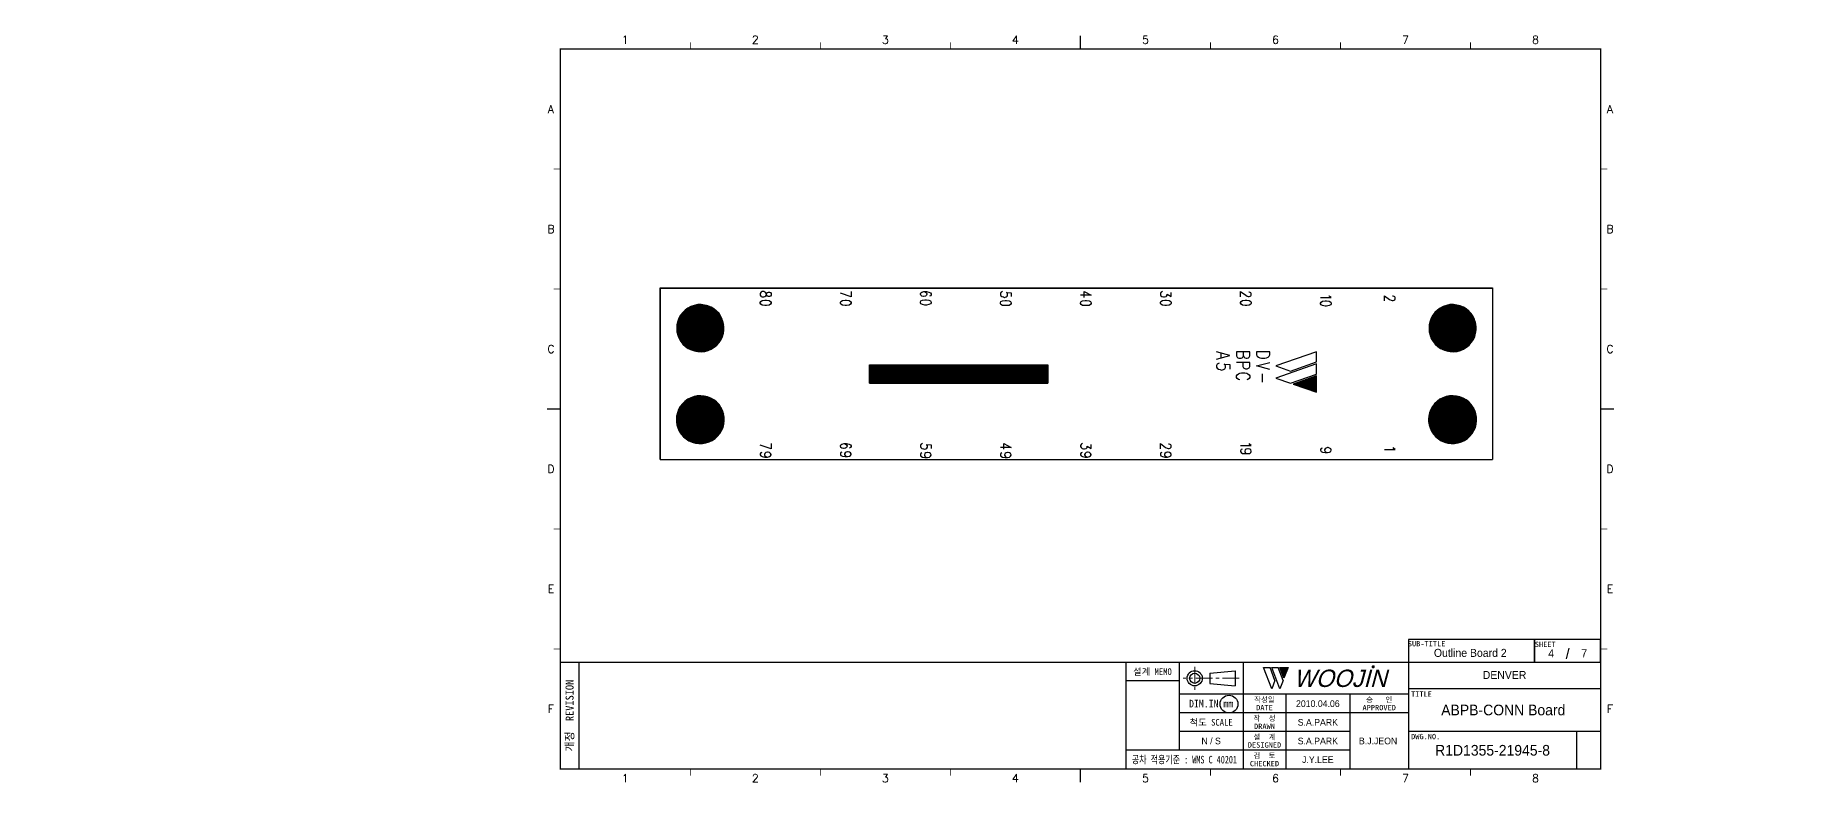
# Model space of a CAD drawing. Extents: x 295 to 953, y 10 to 290.
import ezdxf
from ezdxf.enums import TextEntityAlignment as Align

# ---------------------------------------------------------------- set-up
doc = ezdxf.new("R2010")
doc.units = 0
doc.header["$LTSCALE"] = 5
doc.header["$MEASUREMENT"] = 0
doc.linetypes.add('CENTER', pattern=[2, 1.25, -0.25, 0.25, -0.25])
doc.layers.get('0').update_dxf_attribs({"linetype": 'CONTINUOUS', "lineweight": 25})
for name, color, linetype, lineweight in [('2', 2, 'CENTER', 13), ('4', 4, 'CONTINUOUS', 18), ('6', 6, 'CONTINUOUS', 13)]:
    doc.layers.add(name, color=color, linetype=linetype, lineweight=lineweight)
for name, color, linetype in [('D2', 1, 'CONTINUOUS'), ('SHEET', 3, 'CONTINUOUS'), ('SK', 3, 'CONTINUOUS'), ('문자', 4, 'CONTINUOUS'), ('테두리', 3, 'CONTINUOUS')]:
    doc.layers.add(name, color=color, linetype=linetype)
doc.styles.add('MARK', font='ARLRDBD.TTF')
doc.styles.get("Standard").update_dxf_attribs({"font": 'simplex.shx'})
doc.styles.add('굴림', font='')
doc.styles.add('굴림체', font='')
doc.styles.get('굴림').set_extended_font_data('Gulim')
doc.styles.get('굴림체').set_extended_font_data('GulimChe')

# ---------------------------------------------------------------- blocks, each defined once
blk = doc.blocks.new('B')
at = {"layer": '문자'}
blk.add_hatch(color=256, dxfattribs=at).paths.add_polyline_path([(13.79, 10), (15.31, 6), (16.84, 10)])
at = {"color": 4, "const_width": 0.6}
blk.add_lwpolyline([(48.46, 10.32, 1), (49.06, 10.32, 1)], format="xyb", close=True, dxfattribs=at)
at = {"layer": '문자'}
for p, q in [((10.73, 2), (7.68, 10)), ((7.68, 10), (10.09, 10)), ((11.94, 5.16), (10.09, 10)), ((10.73, 10), (13.15, 10)), ((13.79, 2), (10.73, 10)), ((14.99, 5.16), (13.15, 10)), ((13.79, 10), (16.84, 10)), ((15.31, 6), (13.79, 10)), ((16.84, 10), (15.31, 6)), ((11.94, 5.16), (10.73, 2)), ((14.99, 5.16), (13.79, 2))]:
    blk.add_line(p, q, dxfattribs=at)
at = {"layer": '문자', "style": 'MARK', "oblique": 15}
blk.add_text('WOOJIN', height=6.5, dxfattribs=at).set_placement((36.4, 6), align=Align.MIDDLE_CENTER)
blk = doc.blocks.new('C')
blk.add_line((15, 285), (15, 285))
at = {"layer": '2'}
for p, q in [((252.83, 53.35), (252.83, 44.65)), ((269.53, 49), (248.48, 49))]:
    blk.add_line(p, q, dxfattribs=at)
at = {"layer": 'SHEET'}
for p, q in [((393.14, 60.3), (392.07, 56.28)), ((22, 55), (22, 15)), ((227, 55), (227, 15)), ((247, 55), (247, 22)), ((271, 55), (271, 15)), ((271, 55), (271, 15)), ((333, 55), (333, 15)), ((247, 48), (227, 48)), ((333, 43), (247, 43)), ((287, 43), (287, 15)), ((311, 43), (311, 15)), ((405, 45), (333, 45)), ((333, 36), (247, 36)), ((311, 29), (247, 29)), ((405, 29), (333, 29)), ((396, 29), (396, 15)), ((311, 22), (227, 22))]:
    blk.add_line(p, q, dxfattribs=at)
at = {"layer": 'SHEET', "color": 4}
for p, q in [((258.53, 50.9), (268.03, 51.85)), ((258.53, 50.9), (258.53, 47.1)), ((258.53, 47.1), (268.03, 46.15)), ((268.03, 51.85), (268.03, 46.15))]:
    blk.add_line(p, q, dxfattribs=at)
at = {"layer": 'SHEET'}
for points in [[(333, 55), (380.19, 55), (380.19, 63.49), (333, 63.49)], [(380.19, 55), (405, 55), (405, 63.49), (380.19, 63.49)]]:
    blk.add_lwpolyline(points, close=True, dxfattribs=at)
at = {"layer": 'SHEET', "color": 4}
for radius in [2.85, 1.9]:
    blk.add_circle((252.83, 49), radius, dxfattribs=at)
at = {"layer": 'SHEET'}
blk.add_circle((265.7, 39.32), 3.32, dxfattribs=at)
at = {"layer": '테두리'}
blk.add_line((405, 285), (405, 15), dxfattribs=at)
for points, const_width in [([(210, 290), (210, 285)], 0.5), ([(15, 285), (15, 15), (405, 15), (405, 285), (15, 285)], 0.5), ([(63.75, 287.5), (63.75, 285)], 0.3), ([(112.5, 287.5), (112.5, 285)], 0.3), ([(161.25, 287.5), (161.25, 285)], 0.3), ([(258.75, 287.5), (258.75, 285)], 0.3), ([(307.5, 287.5), (307.5, 285)], 0.3), ([(356.25, 287.5), (356.25, 285)], 0.3), ([(12.5, 240), (15, 240)], 0.3), ([(407.5, 240), (405, 240)], 0.3), ([(12.5, 195), (15, 195)], 0.3), ([(407.5, 195), (405, 195)], 0.3), ([(10, 150), (15, 150)], 0.5), ([(410, 150), (405, 150)], 0.5), ([(12.5, 105), (15, 105)], 0.3), ([(407.5, 105), (405, 105)], 0.3), ([(12.5, 60), (15, 60)], 0.3), ([(407.5, 60), (405, 60)], 0.3), ([(15, 55), (405, 55)], 0.5), ([(63.75, 12.5), (63.75, 15)], 0.3), ([(112.5, 12.5), (112.5, 15)], 0.3), ([(161.25, 12.5), (161.25, 15)], 0.3), ([(210, 10), (210, 15)], 0.5), ([(258.75, 12.5), (258.75, 15)], 0.3), ([(307.5, 12.5), (307.5, 15)], 0.3), ([(356.25, 12.5), (356.25, 15)], 0.3)]:
    blk.add_lwpolyline(points, dxfattribs=dict(at, const_width=const_width))
blk.add_blockref('B', (271, 43))
at = {"layer": '문자'}
for s, p in [('1', (39.38, 288.5)), ('2', (88.12, 288.5)), ('3', (136.88, 288.5)), ('4', (185.62, 288.5)), ('5', (234.38, 288.5)), ('6', (283.12, 288.5)), ('7', (331.88, 288.5)), ('8', (380.62, 288.5)), ('A', (11.5, 262.5)), ('A', (408.5, 262.5)), ('B', (11.5, 217.5)), ('B', (408.5, 217.5)), ('C', (11.5, 172.5)), ('C', (408.5, 172.5)), ('D', (11.5, 127.5)), ('D', (408.5, 127.5)), ('E', (11.5, 82.5)), ('E', (408.5, 82.5)), ('F', (11.5, 37.5)), ('F', (408.5, 37.5)), ('1', (39.38, 11.5)), ('2', (88.12, 11.5)), ('3', (136.88, 11.5)), ('4', (185.62, 11.5)), ('5', (234.38, 11.5)), ('6', (283.12, 11.5)), ('7', (331.88, 11.5)), ('8', (380.62, 11.5))]:
    blk.add_text(s, height=3, dxfattribs=at).set_placement(p, align=Align.MIDDLE)
at = {"layer": '문자', "style": '굴림체'}
for s, height, p in [('SUB-TITLE', 2, (339.77, 61.98)), ('SHEET', 2, (384.24, 61.74)), ('설계 MEMO', 2.5, (237, 51.5)), ('DIM.IN mm', 2.85, (259, 39.5)), ('작성일', 2, (279, 41)), ('승   인', 2, (322, 41)), ('척도 SCALE', 2.5, (259, 32.5)), ('작  성', 2, (279, 34)), ('DATE', 2, (279, 38)), ('APPROVED', 2, (322, 38)), ('설  계', 2, (279, 27)), ('DRAWN', 2, (279, 31)), ('DESIGNED', 2, (279, 24)), ('검  토', 2, (279, 20)), ('CHECKED', 2, (279, 17))]:
    blk.add_text(s, height=height, dxfattribs=at).set_placement(p, align=Align.MIDDLE_CENTER)
blk.add_text('개정  REVISION', height=3, rotation=90, dxfattribs=at).set_placement((18.5, 35), align=Align.MIDDLE_CENTER)
for s, p in [('TITLE', (333.95, 42.05)), ('DWG.NO.', (333.95, 26.15))]:
    blk.add_text(s, height=2, dxfattribs=at).set_placement(p)
at = {"layer": '문자', "style": '굴림체', "width": 0.75}
blk.add_text('공차 적용기준 : WMS C 40201', height=2.85, dxfattribs=at).set_placement((249, 18.5), align=Align.MIDDLE_CENTER)

msp = doc.modelspace()

# ---------------------------------------------------------------- linework, layer by layer
msp.add_line((491.98, 15), (491.98, 15))
msp.add_line((491.98, 15), (491.98, 15))
at = {"layer": 'D2', "color": 7}
for p, q in [((529.48, 131), (529.48, 195.47)), ((529.48, 195.47), (841.44, 195.47)), ((529.48, 195.31), (841.44, 195.31)), ((529.48, 195.31), (529.48, 131)), ((841.44, 195.47), (841.44, 131)), ((841.44, 195.31), (841.44, 131)), ((529.48, 131), (841.44, 131))]:
    msp.add_line(p, q, dxfattribs=at)
at = {"layer": 'SK', "color": 7}
for p, q in [((567.2, 193.71), (566.97, 193.33)), ((566.97, 193.33), (566.97, 192.72)), ((566.97, 192.72), (567.2, 192.34)), ((567.35, 193.87), (567.2, 193.71)), ((567.2, 192.34), (567.35, 192.19)), ((567.73, 194.02), (567.35, 193.87)), ((567.35, 192.19), (567.73, 192.04)), ((568.34, 194.02), (567.73, 194.02)), ((567.73, 192.04), (568.34, 192.04)), ((567.73, 190.66), (568.72, 190.82)), ((568.72, 193.87), (568.34, 194.02)), ((568.34, 192.04), (568.72, 192.19)), ((569.1, 193.56), (568.72, 193.87)), ((568.72, 192.19), (569.1, 192.49)), ((568.72, 190.82), (569.25, 190.82)), ((569.25, 193.18), (569.1, 193.56)), ((569.1, 192.49), (569.25, 192.87)), ((569.25, 192.87), (569.48, 193.41)), ((569.48, 192.65), (569.25, 193.18)), ((569.25, 190.82), (570.24, 190.66)), ((569.48, 193.41), (569.63, 193.71)), ((569.63, 192.34), (569.48, 192.65)), ((569.63, 193.71), (570.02, 193.87)), ((570.02, 192.19), (569.63, 192.34)), ((570.02, 193.87), (570.4, 193.87)), ((570.4, 192.19), (570.02, 192.19)), ((570.4, 193.87), (570.78, 193.71)), ((570.78, 192.34), (570.4, 192.19)), ((570.78, 193.71), (571.01, 193.33)), ((571.01, 192.72), (570.78, 192.34)), ((571.01, 193.33), (571.01, 192.72)), ((601.03, 192.04), (596.99, 193.41)), ((597.75, 190.66), (598.74, 190.82)), ((598.74, 190.82), (599.28, 190.82)), ((599.28, 190.82), (600.27, 190.66)), ((601.03, 194.02), (601.03, 192.04)), ((627.01, 193.18), (627.17, 193.56)), ((627.01, 193.03), (627.01, 193.18)), ((627.17, 192.65), (627.01, 193.03)), ((627.17, 193.56), (627.55, 193.87)), ((627.55, 192.34), (627.17, 192.65)), ((627.17, 190.51), (627.78, 190.82)), ((627.55, 193.87), (628.31, 194.02)), ((628.16, 192.19), (627.55, 192.34)), ((627.78, 190.82), (628.69, 190.97)), ((628.31, 192.19), (628.16, 192.19)), ((628.31, 194.02), (628.92, 193.87)), ((628.31, 194.02), (629.3, 194.02)), ((628.92, 192.34), (628.31, 192.19)), ((628.69, 190.97), (629.3, 190.97)), ((628.92, 193.87), (629.3, 193.56)), ((629.3, 192.65), (628.92, 192.34)), ((629.3, 194.02), (630.21, 193.87)), ((629.3, 193.56), (629.45, 193.18)), ((629.45, 193.03), (629.3, 192.65)), ((629.3, 190.97), (630.21, 190.82)), ((629.45, 193.18), (629.45, 193.03)), ((630.21, 193.87), (630.82, 193.56)), ((630.21, 190.82), (630.82, 190.51)), ((630.82, 192.49), (630.44, 192.34)), ((630.82, 193.56), (630.98, 193.18)), ((630.98, 192.87), (630.82, 192.49)), ((630.98, 193.18), (630.98, 192.87)), ((657.19, 193.71), (656.96, 193.33)), ((656.96, 193.33), (656.96, 192.87)), ((656.96, 192.87), (657.19, 192.49)), ((657.34, 193.87), (657.19, 193.71)), ((657.19, 192.49), (657.57, 192.19)), ((657.72, 194.02), (657.34, 193.87)), ((657.57, 192.19), (658.1, 192.04)), ((658.1, 192.04), (658.48, 191.88)), ((658.48, 191.88), (659.09, 192.04)), ((659.09, 192.04), (659.47, 192.34)), ((659.47, 193.56), (659.25, 193.71)), ((659.25, 193.71), (661, 193.56)), ((659.63, 193.18), (659.47, 193.56)), ((659.47, 192.34), (659.63, 192.72)), ((659.63, 192.72), (659.63, 193.18)), ((661, 193.56), (661, 192.19)), ((691.02, 192.65), (686.98, 192.65)), ((688.35, 191.88), (688.35, 194.02)), ((688.35, 194.02), (691.02, 192.65)), ((717.16, 193.71), (717.01, 193.33)), ((717.01, 193.33), (717.01, 192.87)), ((717.01, 192.87), (717.16, 192.49)), ((717.39, 193.87), (717.16, 193.71)), ((717.16, 192.49), (717.54, 192.19)), ((717.77, 194.02), (717.39, 193.87)), ((717.54, 192.19), (718.15, 192.04)), ((717.77, 190.66), (718.68, 190.82)), ((718.15, 192.04), (718.53, 192.04)), ((718.53, 192.04), (719.06, 192.19)), ((718.68, 190.82), (719.29, 190.82)), ((719.06, 192.19), (719.29, 192.34)), ((719.29, 192.34), (719.44, 192.65)), ((719.29, 190.82), (720.21, 190.66)), ((719.44, 192.65), (719.44, 193.03)), ((719.44, 193.03), (720.97, 192.19)), ((720.97, 192.19), (720.97, 193.71)), ((747.03, 192.04), (747.03, 194.02)), ((747.03, 194.02), (748.93, 192.65)), ((747.79, 190.66), (748.7, 190.82)), ((748.7, 190.82), (749.31, 190.82)), ((748.93, 192.65), (749.47, 192.34)), ((749.31, 190.82), (750.23, 190.66)), ((749.47, 192.34), (749.85, 192.19)), ((749.85, 192.19), (750.23, 192.19)), ((750.23, 193.87), (750.08, 193.87)), ((750.61, 193.71), (750.23, 193.87)), ((750.23, 192.19), (750.61, 192.34)), ((750.84, 193.56), (750.61, 193.71)), ((750.61, 192.34), (750.84, 192.49)), ((750.99, 193.33), (750.84, 193.56)), ((750.84, 192.49), (750.99, 192.72)), ((750.99, 192.72), (750.99, 193.33)), ((776.98, 191.81), (781.01, 191.81)), ((780.4, 192.19), (780.25, 192.49)), ((781.01, 191.81), (780.4, 192.19)), ((800.98, 190.59), (800.98, 192.49)), ((800.98, 192.49), (802.88, 191.12)), ((802.88, 191.12), (803.49, 190.82)), ((803.49, 190.82), (803.87, 190.66)), ((804.25, 192.34), (804.03, 192.34)), ((804.64, 192.19), (804.25, 192.34)), ((804.25, 190.66), (804.64, 190.82)), ((804.79, 192.11), (804.64, 192.19)), ((804.64, 190.82), (804.79, 190.97)), ((805.02, 191.81), (804.79, 192.11)), ((804.79, 190.97), (805.02, 191.27)), ((805.02, 191.27), (805.02, 191.81)), ((537.1, 185.18), (536.49, 184.04)), ((548.45, 172.45), (536.56, 184.34)), ((548.76, 172.61), (536.72, 184.57)), ((549.06, 172.76), (536.95, 184.87)), ((537.94, 186.24), (537.1, 185.18)), ((549.29, 172.91), (537.1, 185.1)), ((549.59, 173.06), (537.25, 185.41)), ((549.82, 173.21), (537.4, 185.64)), ((550.05, 173.44), (537.63, 185.86)), ((550.28, 173.6), (537.78, 186.09)), ((538.85, 187.08), (537.94, 186.24)), ((550.51, 173.82), (538.01, 186.32)), ((550.74, 174.05), (538.24, 186.55)), ((550.97, 174.28), (538.47, 186.78)), ((551.19, 174.51), (538.7, 187.01)), ((539.84, 187.85), (538.85, 187.08)), ((551.35, 174.74), (538.93, 187.16)), ((551.58, 174.97), (539.15, 187.39)), ((551.73, 175.2), (539.38, 187.54)), ((551.88, 175.5), (539.69, 187.69)), ((540.98, 188.45), (539.84, 187.85)), ((552.03, 175.73), (539.92, 187.92)), ((552.26, 176.03), (540.22, 188.07)), ((552.41, 176.26), (540.45, 188.23)), ((552.49, 176.57), (540.76, 188.3)), ((542.2, 188.84), (540.98, 188.45)), ((552.64, 176.87), (541.06, 188.45)), ((552.79, 177.18), (541.36, 188.61)), ((552.87, 177.48), (541.67, 188.68)), ((553.02, 177.86), (542.05, 188.84)), ((543.5, 189.14), (542.2, 188.84)), ((553.1, 178.17), (542.36, 188.91)), ((553.18, 178.55), (542.74, 188.99)), ((553.25, 178.85), (543.04, 189.06)), ((553.25, 179.23), (543.42, 189.06)), ((544.79, 189.14), (543.5, 189.14)), ((553.33, 179.69), (543.8, 189.14)), ((553.33, 180.07), (544.26, 189.14)), ((553.33, 180.53), (544.64, 189.14)), ((546.09, 188.99), (544.79, 189.14)), ((553.33, 180.91), (545.1, 189.14)), ((553.25, 181.44), (545.63, 189.06)), ((553.18, 181.9), (546.09, 188.99)), ((547.31, 188.68), (546.09, 188.99)), ((553.1, 182.51), (546.7, 188.91)), ((552.87, 183.12), (547.31, 188.68)), ((548.53, 188.23), (547.31, 188.68)), ((552.64, 183.81), (547.99, 188.45)), ((549.59, 187.54), (548.53, 188.23)), ((552.19, 184.64), (548.83, 188)), ((550.58, 186.7), (549.59, 187.54)), ((551.19, 186.09), (550.28, 187.01)), ((551.5, 185.79), (550.58, 186.7)), ((552.19, 184.64), (551.5, 185.79)), ((552.72, 183.5), (552.19, 184.64)), ((566.97, 189.98), (567.2, 190.36)), ((566.97, 189.67), (566.97, 189.98)), ((567.2, 189.29), (566.97, 189.67)), ((567.2, 190.36), (567.73, 190.66)), ((567.73, 188.99), (567.2, 189.29)), ((568.72, 188.84), (567.73, 188.99)), ((569.25, 188.84), (568.72, 188.84)), ((570.24, 188.99), (569.25, 188.84)), ((570.24, 190.66), (570.78, 190.36)), ((570.78, 189.29), (570.24, 188.99)), ((570.78, 190.36), (571.01, 189.98)), ((571.01, 189.67), (570.78, 189.29)), ((571.01, 189.98), (571.01, 189.67)), ((596.99, 189.98), (597.22, 190.36)), ((596.99, 189.67), (596.99, 189.98)), ((597.22, 189.29), (596.99, 189.67)), ((597.22, 190.36), (597.75, 190.66)), ((597.75, 188.99), (597.22, 189.29)), ((598.74, 188.84), (597.75, 188.99)), ((599.28, 188.84), (598.74, 188.84)), ((600.27, 188.99), (599.28, 188.84)), ((600.27, 190.66), (600.8, 190.36)), ((600.8, 189.29), (600.27, 188.99)), ((600.8, 190.36), (601.03, 189.98)), ((601.03, 189.67), (600.8, 189.29)), ((601.03, 189.98), (601.03, 189.67)), ((627.01, 190.13), (627.17, 190.51)), ((627.01, 189.83), (627.01, 190.13)), ((627.17, 189.45), (627.01, 189.83)), ((627.78, 189.14), (627.17, 189.45)), ((628.69, 188.99), (627.78, 189.14)), ((629.3, 188.99), (628.69, 188.99)), ((630.21, 189.14), (629.3, 188.99)), ((630.82, 189.45), (630.21, 189.14)), ((630.82, 190.51), (630.98, 190.13)), ((630.98, 189.83), (630.82, 189.45)), ((630.98, 190.13), (630.98, 189.83)), ((656.96, 189.83), (657.19, 190.28)), ((656.96, 189.6), (656.96, 189.83)), ((657.19, 189.14), (656.96, 189.6)), ((657.19, 190.28), (657.72, 190.51)), ((657.72, 188.84), (657.19, 189.14)), ((657.72, 190.51), (658.71, 190.66)), ((658.71, 188.76), (657.72, 188.84)), ((658.71, 190.66), (659.25, 190.66)), ((659.25, 188.76), (658.71, 188.76)), ((659.25, 190.66), (660.24, 190.51)), ((660.24, 188.84), (659.25, 188.76)), ((660.24, 190.51), (660.77, 190.28)), ((660.77, 189.14), (660.24, 188.84)), ((660.77, 190.28), (661, 189.83)), ((661, 189.6), (660.77, 189.14)), ((661, 189.83), (661, 189.6)), ((686.98, 189.83), (687.21, 190.28)), ((686.98, 189.6), (686.98, 189.83)), ((687.21, 189.14), (686.98, 189.6)), ((687.21, 190.28), (687.74, 190.51)), ((687.74, 188.84), (687.21, 189.14)), ((687.74, 190.51), (688.74, 190.66)), ((688.74, 188.76), (687.74, 188.84)), ((688.74, 190.66), (689.27, 190.66)), ((689.27, 188.76), (688.74, 188.76)), ((689.27, 190.66), (690.26, 190.51)), ((690.26, 188.84), (689.27, 188.76)), ((690.26, 190.51), (690.79, 190.28)), ((690.79, 189.14), (690.26, 188.84)), ((690.79, 190.28), (691.02, 189.83)), ((691.02, 189.6), (690.79, 189.14)), ((691.02, 189.83), (691.02, 189.6)), ((717.01, 189.98), (717.16, 190.36)), ((717.01, 189.67), (717.01, 189.98)), ((717.16, 189.29), (717.01, 189.67)), ((717.16, 190.36), (717.77, 190.66)), ((717.77, 188.99), (717.16, 189.29)), ((718.68, 188.84), (717.77, 188.99)), ((719.29, 188.84), (718.68, 188.84)), ((720.21, 188.99), (719.29, 188.84)), ((720.21, 190.66), (720.82, 190.36)), ((720.82, 189.29), (720.21, 188.99)), ((720.82, 190.36), (720.97, 189.98)), ((720.97, 189.67), (720.82, 189.29)), ((720.97, 189.98), (720.97, 189.67)), ((747.03, 189.98), (747.18, 190.36)), ((747.03, 189.67), (747.03, 189.98)), ((747.18, 189.29), (747.03, 189.67)), ((747.18, 190.36), (747.79, 190.66)), ((747.79, 188.99), (747.18, 189.29)), ((748.7, 188.84), (747.79, 188.99)), ((749.31, 188.84), (748.7, 188.84)), ((750.23, 188.99), (749.31, 188.84)), ((750.23, 190.66), (750.84, 190.36)), ((750.84, 189.29), (750.23, 188.99)), ((750.84, 190.36), (750.99, 189.98)), ((750.99, 189.67), (750.84, 189.29)), ((750.99, 189.98), (750.99, 189.67)), ((776.98, 189.75), (777.2, 190.13)), ((776.98, 189.45), (776.98, 189.75)), ((777.2, 189.06), (776.98, 189.45)), ((777.2, 190.13), (777.74, 190.44)), ((777.74, 188.76), (777.2, 189.06)), ((777.74, 190.44), (778.73, 190.59)), ((778.73, 188.61), (777.74, 188.76)), ((778.73, 190.59), (779.26, 190.59)), ((779.26, 188.61), (778.73, 188.61)), ((779.26, 190.59), (780.25, 190.44)), ((780.25, 188.76), (779.26, 188.61)), ((780.25, 190.44), (780.79, 190.13)), ((780.79, 189.06), (780.25, 188.76)), ((780.79, 190.13), (781.01, 189.75)), ((781.01, 189.45), (780.79, 189.06)), ((781.01, 189.75), (781.01, 189.45)), ((803.87, 190.66), (804.25, 190.66)), ((819.11, 185.18), (818.5, 184.04)), ((830.47, 172.45), (818.58, 184.34)), ((830.77, 172.61), (818.73, 184.57)), ((831.08, 172.76), (818.89, 184.87)), ((831.31, 172.91), (819.04, 185.1)), ((819.88, 186.24), (819.11, 185.18)), ((831.53, 173.06), (819.27, 185.41)), ((831.84, 173.21), (819.42, 185.64)), ((832.07, 173.44), (819.65, 185.86)), ((832.3, 173.6), (819.8, 186.09)), ((820.79, 187.08), (819.88, 186.24)), ((832.52, 173.82), (820.03, 186.32)), ((832.75, 174.05), (820.26, 186.55)), ((832.98, 174.28), (820.49, 186.78)), ((833.13, 174.51), (820.64, 187.01)), ((821.86, 187.85), (820.79, 187.08)), ((833.36, 174.74), (820.94, 187.16)), ((833.52, 174.97), (821.17, 187.39)), ((833.74, 175.2), (821.4, 187.54)), ((833.9, 175.5), (821.63, 187.69)), ((823, 188.45), (821.86, 187.85)), ((834.05, 175.73), (821.93, 187.92)), ((834.2, 176.03), (822.16, 188.07)), ((834.35, 176.26), (822.47, 188.23)), ((834.51, 176.57), (822.77, 188.3)), ((824.22, 188.84), (823, 188.45)), ((834.66, 176.87), (823.08, 188.45)), ((834.81, 177.18), (823.38, 188.61)), ((834.89, 177.48), (823.69, 188.68)), ((834.96, 177.86), (823.99, 188.84)), ((825.51, 189.14), (824.22, 188.84)), ((835.12, 178.17), (824.37, 188.91)), ((835.19, 178.55), (824.68, 188.99)), ((835.19, 178.85), (825.06, 189.06)), ((835.27, 179.23), (825.44, 189.06)), ((826.81, 189.14), (825.51, 189.14)), ((835.34, 179.69), (825.82, 189.14)), ((835.34, 180.07), (826.28, 189.14)), ((835.34, 180.53), (826.66, 189.14)), ((828.11, 188.99), (826.81, 189.14)), ((835.34, 180.91), (827.11, 189.14)), ((835.27, 181.44), (827.57, 189.06)), ((835.19, 181.9), (828.11, 188.99)), ((829.32, 188.68), (828.11, 188.99)), ((835.04, 182.51), (828.64, 188.91)), ((834.89, 183.12), (829.25, 188.68)), ((830.54, 188.23), (829.32, 188.68)), ((834.66, 183.81), (830.01, 188.45)), ((831.61, 187.54), (830.54, 188.23)), ((834.2, 184.64), (830.85, 188)), ((832.6, 186.7), (831.61, 187.54)), ((833.21, 186.09), (832.3, 187.01)), ((833.44, 185.79), (832.6, 186.7)), ((834.2, 184.64), (833.44, 185.79)), ((834.73, 183.5), (834.2, 184.64)), ((535.73, 181.6), (535.65, 180.3)), ((545.1, 171.46), (535.65, 180.91)), ((544.72, 171.46), (535.65, 180.53)), ((535.65, 180.3), (535.65, 180.23)), ((535.65, 180.23), (535.73, 178.93)), ((544.26, 171.46), (535.65, 180.07)), ((543.8, 171.46), (535.65, 179.62)), ((536.03, 182.89), (535.73, 181.6)), ((545.86, 171.54), (535.73, 181.67)), ((545.48, 171.54), (535.73, 181.29)), ((543.35, 171.54), (535.73, 179.16)), ((535.73, 178.93), (536.03, 177.63)), ((546.24, 171.61), (535.8, 182.05)), ((542.81, 171.61), (535.8, 178.62)), ((546.62, 171.69), (535.88, 182.43)), ((542.28, 171.77), (535.95, 178.09)), ((536.49, 184.04), (536.03, 182.89)), ((546.93, 171.84), (536.03, 182.74)), ((536.03, 177.63), (536.56, 176.49)), ((547.31, 171.92), (536.11, 183.12)), ((547.61, 172), (536.18, 183.43)), ((547.92, 172.15), (536.34, 183.73)), ((548.22, 172.3), (536.49, 184.04)), ((553.1, 182.28), (552.72, 183.5)), ((552.79, 177.18), (553.18, 178.47)), ((553.33, 180.99), (553.1, 182.28)), ((553.18, 178.47), (553.33, 179.69)), ((553.33, 179.69), (553.33, 180.99)), ((817.74, 181.6), (817.67, 180.3)), ((827.11, 171.46), (817.67, 180.91)), ((826.73, 171.46), (817.67, 180.53)), ((817.67, 180.3), (817.67, 180.23)), ((817.67, 180.23), (817.74, 178.93)), ((826.28, 171.46), (817.67, 180.07)), ((825.82, 171.46), (817.67, 179.62)), ((818.05, 182.89), (817.74, 181.6)), ((827.88, 171.54), (817.74, 181.67)), ((827.5, 171.54), (817.74, 181.29)), ((825.36, 171.54), (817.74, 179.16)), ((817.74, 178.93), (818.05, 177.63)), ((828.26, 171.61), (817.82, 182.05)), ((824.83, 171.61), (817.82, 178.62)), ((828.64, 171.69), (817.89, 182.43)), ((828.94, 171.84), (817.97, 182.74)), ((824.22, 171.77), (817.97, 178.09)), ((818.5, 184.04), (818.05, 182.89)), ((818.05, 177.63), (818.5, 176.49)), ((829.25, 171.92), (818.12, 183.12)), ((829.55, 172), (818.2, 183.43)), ((829.93, 172.15), (818.35, 183.73)), ((830.16, 172.3), (818.43, 184.04)), ((835.12, 182.28), (834.73, 183.5)), ((834.81, 177.18), (835.12, 178.47)), ((835.34, 180.99), (835.12, 182.28)), ((835.12, 178.47), (835.34, 179.69)), ((835.34, 179.69), (835.34, 180.99)), ((541.67, 171.92), (536.11, 177.48)), ((540.91, 172.22), (536.41, 176.72)), ((536.56, 176.49), (537.17, 175.35)), ((540.07, 172.68), (536.87, 175.88)), ((537.17, 175.35), (537.94, 174.36)), ((537.94, 174.36), (538.93, 173.44)), ((538.93, 173.44), (539.99, 172.68)), ((539.99, 172.68), (541.14, 172.15)), ((541.14, 172.15), (542.36, 171.77)), ((542.36, 171.77), (543.57, 171.54)), ((543.57, 171.54), (544.87, 171.46)), ((544.87, 171.46), (546.17, 171.61)), ((546.17, 171.61), (547.46, 172)), ((547.46, 172), (548.6, 172.45)), ((548.6, 172.45), (549.67, 173.14)), ((549.67, 173.14), (550.66, 173.98)), ((550.66, 173.98), (551.58, 174.97)), ((551.58, 174.97), (552.26, 176.03)), ((552.26, 176.03), (552.79, 177.18)), ((742.99, 170.09), (737.96, 171.46)), ((739.64, 171.01), (739.64, 169.25)), ((745.5, 171.46), (745.5, 169.94)), ((750.53, 171.46), (745.5, 171.46)), ((748.1, 169.94), (748.1, 171.46)), ((750.53, 169.94), (750.53, 171.46)), ((752.97, 171.46), (752.97, 170.32)), ((758, 171.46), (752.97, 171.46)), ((758, 170.32), (758, 171.46)), ((775.53, 171.46), (760.29, 166.13)), ((775.53, 167.65), (775.53, 171.46)), ((823.61, 171.92), (818.12, 177.48)), ((822.92, 172.22), (818.43, 176.72)), ((818.5, 176.49), (819.19, 175.35)), ((822.09, 172.68), (818.81, 175.88)), ((819.19, 175.35), (819.95, 174.36)), ((819.95, 174.36), (820.94, 173.44)), ((820.94, 173.44), (821.93, 172.68)), ((821.93, 172.68), (823.15, 172.15)), ((823.15, 172.15), (824.37, 171.77)), ((824.37, 171.77), (825.59, 171.54)), ((825.59, 171.54), (826.89, 171.46)), ((826.89, 171.46), (828.18, 171.61)), ((828.18, 171.61), (829.4, 172)), ((829.4, 172), (830.62, 172.45)), ((830.62, 172.45), (831.69, 173.14)), ((831.69, 173.14), (832.68, 173.98)), ((832.68, 173.98), (833.52, 174.97)), ((833.52, 174.97), (834.28, 176.03)), ((834.28, 176.03), (834.81, 177.18)), ((607.89, 166.13), (607.89, 166.51)), ((607.89, 166.51), (674.79, 166.51)), ((607.89, 159.65), (607.89, 166.13)), ((607.89, 166.13), (674.79, 166.13)), ((674.79, 165.75), (607.89, 165.75)), ((607.89, 165.75), (607.89, 165.37)), ((607.89, 165.37), (674.79, 165.37)), ((674.79, 164.99), (607.89, 164.99)), ((607.89, 164.99), (607.89, 164.6)), ((607.89, 164.6), (674.79, 164.6)), ((674.79, 166.51), (674.79, 159.65)), ((674.79, 166.13), (674.79, 165.75)), ((674.79, 165.37), (674.79, 164.99)), ((674.79, 164.6), (674.79, 164.22)), ((737.96, 168.72), (742.99, 170.09)), ((738.27, 166.81), (737.96, 166.28)), ((737.96, 166.28), (737.96, 165.75)), ((737.96, 165.75), (738.27, 165.29)), ((738.49, 166.97), (738.27, 166.81)), ((738.27, 165.29), (738.72, 164.91)), ((738.95, 167.19), (738.49, 166.97)), ((738.72, 164.91), (739.41, 164.76)), ((739.41, 164.76), (739.87, 164.6)), ((739.87, 164.6), (740.63, 164.76)), ((740.63, 164.76), (741.08, 165.06)), ((741.08, 166.66), (740.86, 166.81)), ((740.86, 166.81), (742.99, 166.66)), ((741.31, 166.13), (741.08, 166.66)), ((741.08, 165.06), (741.31, 165.59)), ((741.31, 165.59), (741.31, 166.13)), ((742.99, 166.66), (742.99, 164.91)), ((745.5, 169.94), (745.73, 169.4)), ((750.53, 167.5), (745.5, 167.5)), ((745.73, 169.4), (745.96, 169.25)), ((745.96, 169.25), (746.42, 169.1)), ((746.42, 169.1), (747.18, 169.1)), ((747.18, 169.1), (747.64, 169.25)), ((747.64, 169.25), (747.87, 169.4)), ((747.87, 169.4), (748.1, 169.94)), ((747.87, 167.5), (747.87, 165.98)), ((747.87, 165.98), (748.1, 165.44)), ((748.1, 169.94), (748.32, 169.4)), ((748.1, 165.44), (748.32, 165.29)), ((748.32, 169.4), (748.63, 169.25)), ((748.32, 165.29), (748.86, 165.06)), ((748.63, 169.25), (749.09, 169.1)), ((748.86, 165.06), (749.54, 165.06)), ((749.09, 169.1), (749.54, 169.1)), ((749.54, 169.1), (750, 169.25)), ((749.54, 165.06), (750, 165.29)), ((750, 169.25), (750.23, 169.4)), ((750, 165.29), (750.23, 165.44)), ((750.23, 169.4), (750.53, 169.94)), ((750.23, 165.44), (750.53, 165.98)), ((750.53, 165.98), (750.53, 167.5)), ((752.97, 170.32), (753.2, 169.79)), ((752.97, 166.13), (758, 167.5)), ((758, 164.76), (752.97, 166.13)), ((753.2, 169.79), (753.73, 169.4)), ((753.73, 169.4), (754.19, 169.25)), ((754.19, 169.25), (754.88, 169.1)), ((754.88, 169.1), (756.1, 169.1)), ((756.1, 169.1), (756.78, 169.25)), ((756.78, 169.25), (757.32, 169.4)), ((757.32, 169.4), (757.77, 169.79)), ((757.77, 169.79), (758, 170.32)), ((775.53, 166.89), (760.29, 161.56)), ((760.29, 166.13), (765.7, 164.22)), ((765.7, 164.22), (775.53, 167.65)), ((775.53, 163.08), (775.53, 166.89)), ((674.79, 164.22), (607.89, 164.22)), ((607.89, 164.22), (607.89, 163.84)), ((607.89, 163.84), (674.79, 163.84)), ((674.79, 163.46), (607.89, 163.46)), ((607.89, 163.46), (607.89, 163.08)), ((607.89, 163.08), (674.79, 163.08)), ((674.79, 162.7), (607.89, 162.7)), ((607.89, 162.7), (607.89, 162.32)), ((607.89, 162.32), (674.79, 162.32)), ((674.79, 161.94), (607.89, 161.94)), ((607.89, 161.94), (607.89, 161.56)), ((607.89, 161.56), (674.79, 161.56)), ((674.79, 161.18), (607.89, 161.18)), ((607.89, 161.18), (607.89, 160.79)), ((607.89, 160.79), (674.79, 160.79)), ((674.79, 160.41), (607.89, 160.41)), ((607.89, 160.41), (607.89, 160.03)), ((607.89, 160.03), (674.79, 160.03)), ((674.79, 159.65), (607.89, 159.65)), ((674.79, 159.65), (607.89, 159.65)), ((607.89, 159.65), (674.79, 159.65)), ((674.79, 163.84), (674.79, 163.46)), ((674.79, 163.08), (674.79, 162.7)), ((674.79, 162.32), (674.79, 161.94)), ((674.79, 161.56), (674.79, 161.18)), ((674.79, 160.79), (674.79, 160.41)), ((674.79, 160.03), (674.79, 159.65)), ((745.5, 162.47), (745.73, 162.85)), ((745.5, 161.78), (745.5, 162.47)), ((745.73, 161.48), (745.5, 161.78)), ((745.73, 162.85), (746.19, 163.16)), ((746.19, 161.1), (745.73, 161.48)), ((746.19, 163.16), (746.72, 163.38)), ((746.72, 160.95), (746.19, 161.1)), ((746.72, 163.38), (747.41, 163.54)), ((747.41, 163.54), (748.63, 163.54)), ((748.63, 163.54), (749.31, 163.38)), ((749.31, 163.38), (749.77, 163.16)), ((749.77, 161.1), (749.31, 160.95)), ((749.77, 163.16), (750.23, 162.85)), ((750.23, 161.48), (749.77, 161.1)), ((750.23, 162.85), (750.53, 162.47)), ((750.53, 161.78), (750.23, 161.48)), ((750.53, 162.47), (750.53, 161.78)), ((755.11, 163.16), (755.11, 160.03)), ((760.29, 161.56), (765.7, 159.65)), ((765.7, 159.65), (775.53, 163.08)), ((775.53, 162.39), (766.76, 159.35)), ((775.53, 159.35), (766.76, 159.35)), ((766.76, 159.35), (775.53, 156.3)), ((775.53, 162.24), (767.07, 159.35)), ((767.07, 159.35), (775.53, 156.45)), ((767.37, 159.35), (775.53, 162.09)), ((775.53, 156.6), (767.37, 159.35)), ((767.68, 159.35), (775.53, 161.94)), ((775.53, 156.76), (767.68, 159.35)), ((767.98, 159.35), (775.53, 161.78)), ((775.53, 156.91), (767.98, 159.35)), ((775.53, 161.63), (768.29, 159.35)), ((768.29, 159.35), (775.53, 157.06)), ((768.59, 159.35), (775.53, 161.48)), ((775.53, 157.21), (768.59, 159.35)), ((775.53, 161.33), (768.9, 159.35)), ((768.9, 159.35), (775.53, 157.37)), ((769.2, 159.35), (775.53, 161.18)), ((775.53, 157.52), (769.2, 159.35)), ((775.53, 161.02), (769.51, 159.35)), ((769.51, 159.35), (775.53, 157.67)), ((769.81, 159.35), (775.53, 160.87)), ((775.53, 157.82), (769.81, 159.35)), ((770.12, 159.35), (775.53, 160.72)), ((775.53, 157.97), (770.12, 159.35)), ((775.53, 160.57), (770.42, 159.35)), ((770.42, 159.35), (775.53, 158.13)), ((770.73, 159.35), (775.53, 160.41)), ((775.53, 158.28), (770.73, 159.35)), ((775.53, 160.26), (771.03, 159.35)), ((771.03, 159.35), (775.53, 158.43)), ((771.34, 159.35), (775.53, 160.11)), ((775.53, 158.58), (771.34, 159.35)), ((775.53, 159.96), (771.64, 159.35)), ((771.64, 159.35), (775.53, 158.74)), ((771.95, 159.35), (775.53, 159.8)), ((775.53, 158.89), (771.95, 159.35)), ((775.53, 159.65), (772.25, 159.35)), ((772.25, 159.35), (775.53, 159.04)), ((772.56, 159.35), (775.53, 159.5)), ((775.53, 159.19), (772.56, 159.35)), ((775.53, 156.3), (775.53, 162.39)), ((537.78, 151.96), (536.95, 150.89)), ((549.75, 138.7), (537.17, 151.27)), ((549.98, 138.85), (537.4, 151.5)), ((550.2, 139.08), (537.55, 151.73)), ((538.7, 152.87), (537.78, 151.96)), ((550.51, 139.31), (537.78, 151.96)), ((550.66, 139.46), (538.01, 152.18)), ((550.89, 139.69), (538.16, 152.41)), ((551.12, 139.92), (538.39, 152.64)), ((551.35, 140.14), (538.62, 152.79)), ((539.76, 153.63), (538.7, 152.87)), ((551.5, 140.37), (538.85, 153.02)), ((551.73, 140.6), (539.15, 153.17)), ((551.88, 140.91), (539.38, 153.4)), ((552.03, 141.13), (539.61, 153.56)), ((540.91, 154.24), (539.76, 153.63)), ((552.26, 141.36), (539.92, 153.71)), ((552.41, 141.67), (540.15, 153.86)), ((552.57, 141.97), (540.45, 154.01)), ((552.64, 142.28), (540.76, 154.16)), ((542.13, 154.7), (540.91, 154.24)), ((552.79, 142.58), (541.06, 154.32)), ((552.95, 142.89), (541.36, 154.39)), ((553.02, 143.19), (541.67, 154.55)), ((553.18, 143.5), (541.97, 154.62)), ((543.35, 154.93), (542.13, 154.7)), ((553.25, 143.88), (542.36, 154.7)), ((553.33, 144.18), (542.74, 154.77)), ((553.4, 144.56), (543.04, 154.85)), ((544.64, 155), (543.35, 154.93)), ((553.4, 144.94), (543.42, 154.93)), ((553.48, 145.33), (543.8, 154.93)), ((553.48, 145.78), (544.26, 155)), ((553.48, 146.16), (544.64, 155)), ((545.94, 154.85), (544.64, 155)), ((553.48, 146.62), (545.1, 154.93)), ((553.4, 147.08), (545.63, 154.93)), ((547.23, 154.55), (545.94, 154.85)), ((553.33, 147.61), (546.09, 154.85)), ((553.25, 148.14), (546.7, 154.7)), ((553.02, 148.75), (547.23, 154.55)), ((548.45, 154.09), (547.23, 154.55)), ((552.79, 149.44), (547.92, 154.32)), ((549.59, 153.4), (548.45, 154.09)), ((552.41, 150.28), (548.76, 153.94)), ((550.58, 152.64), (549.59, 153.4)), ((551.58, 151.5), (550.05, 153.1)), ((551.5, 151.65), (550.58, 152.64)), ((552.19, 150.58), (551.5, 151.65)), ((819.72, 151.96), (818.96, 150.89)), ((831.76, 138.7), (819.19, 151.27)), ((831.99, 138.85), (819.42, 151.5)), ((832.22, 139.08), (819.57, 151.73)), ((820.71, 152.87), (819.72, 151.96)), ((832.45, 139.31), (819.8, 151.96)), ((832.68, 139.46), (819.95, 152.18)), ((832.91, 139.69), (820.18, 152.41)), ((833.13, 139.92), (820.41, 152.64)), ((833.36, 140.14), (820.64, 152.79)), ((821.7, 153.63), (820.71, 152.87)), ((833.52, 140.37), (820.87, 153.02)), ((833.74, 140.6), (821.09, 153.17)), ((833.9, 140.91), (821.4, 153.4)), ((834.05, 141.13), (821.63, 153.56)), ((822.85, 154.24), (821.7, 153.63)), ((834.2, 141.36), (821.93, 153.71)), ((834.35, 141.67), (822.16, 153.86)), ((834.51, 141.97), (822.47, 154.01)), ((834.66, 142.28), (822.77, 154.16)), ((824.07, 154.7), (822.85, 154.24)), ((834.81, 142.58), (823.08, 154.32)), ((834.89, 142.89), (823.38, 154.39)), ((835.04, 143.19), (823.69, 154.55)), ((835.12, 143.5), (823.99, 154.62)), ((825.36, 154.93), (824.07, 154.7)), ((835.19, 143.88), (824.37, 154.7)), ((835.34, 144.18), (824.68, 154.77)), ((835.34, 144.56), (825.06, 154.85)), ((826.66, 155), (825.36, 154.93)), ((835.42, 144.94), (825.44, 154.93)), ((835.5, 145.33), (825.82, 154.93)), ((835.5, 145.78), (826.28, 155)), ((835.5, 146.16), (826.66, 155)), ((827.95, 154.85), (826.66, 155)), ((835.5, 146.62), (827.11, 154.93)), ((835.42, 147.08), (827.57, 154.93)), ((829.25, 154.55), (827.95, 154.85)), ((835.34, 147.61), (828.11, 154.85)), ((835.19, 148.14), (828.64, 154.7)), ((835.04, 148.75), (829.25, 154.55)), ((830.47, 154.09), (829.25, 154.55)), ((834.81, 149.44), (829.93, 154.32)), ((831.53, 153.4), (830.47, 154.09)), ((834.43, 150.28), (830.77, 153.94)), ((832.6, 152.64), (831.53, 153.4)), ((833.59, 151.5), (831.99, 153.1)), ((833.44, 151.65), (832.6, 152.64)), ((834.2, 150.58), (833.44, 151.65)), ((535.57, 147.31), (535.5, 146.01)), ((544.95, 137.02), (535.5, 146.47)), ((544.57, 137.02), (535.5, 146.09)), ((535.5, 146.01), (535.5, 145.4)), ((544.11, 137.02), (535.5, 145.63)), ((535.5, 145.4), (535.73, 144.11)), ((535.88, 148.53), (535.57, 147.31)), ((545.78, 137.1), (535.57, 147.23)), ((545.4, 137.02), (535.57, 146.85)), ((543.65, 137.02), (535.57, 145.17)), ((546.17, 137.17), (535.65, 147.61)), ((546.47, 137.25), (535.73, 147.99)), ((546.85, 137.32), (535.8, 148.3)), ((536.34, 149.75), (535.88, 148.53)), ((547.16, 137.4), (535.88, 148.68)), ((547.46, 137.55), (536.03, 148.98)), ((547.84, 137.63), (536.11, 149.29)), ((548.15, 137.78), (536.26, 149.59)), ((536.95, 150.89), (536.34, 149.75)), ((548.38, 137.86), (536.41, 149.9)), ((548.68, 138.01), (536.56, 150.2)), ((548.98, 138.16), (536.72, 150.43)), ((549.21, 138.39), (536.87, 150.74)), ((549.52, 138.54), (537.02, 150.96)), ((552.79, 149.44), (552.19, 150.58)), ((553.18, 148.22), (552.79, 149.44)), ((553.4, 146.93), (553.18, 148.22)), ((553.33, 144.34), (553.48, 145.63)), ((553.48, 145.63), (553.4, 146.93)), ((817.59, 147.31), (817.51, 146.01)), ((827.34, 137.02), (817.51, 146.85)), ((826.96, 137.02), (817.51, 146.47)), ((826.58, 137.02), (817.51, 146.09)), ((817.51, 146.01), (817.51, 145.4)), ((826.12, 137.02), (817.51, 145.63)), ((817.51, 145.4), (817.67, 144.11)), ((825.67, 137.02), (817.51, 145.17)), ((817.89, 148.53), (817.59, 147.31)), ((827.72, 137.1), (817.59, 147.23)), ((828.11, 137.17), (817.67, 147.61)), ((828.49, 137.25), (817.74, 147.99)), ((828.87, 137.32), (817.82, 148.3)), ((818.35, 149.75), (817.89, 148.53)), ((829.17, 137.4), (817.89, 148.68)), ((829.48, 137.55), (818.05, 148.98)), ((829.78, 137.63), (818.12, 149.29)), ((830.09, 137.78), (818.28, 149.59)), ((818.96, 150.89), (818.35, 149.75)), ((830.39, 137.86), (818.43, 149.9)), ((830.7, 138.01), (818.58, 150.2)), ((831, 138.16), (818.73, 150.43)), ((831.23, 138.39), (818.89, 150.74)), ((831.53, 138.54), (819.04, 150.96)), ((834.81, 149.44), (834.2, 150.58)), ((835.19, 148.22), (834.81, 149.44)), ((835.42, 146.93), (835.19, 148.22)), ((835.34, 144.34), (835.5, 145.63)), ((835.5, 145.63), (835.42, 146.93)), ((543.19, 137.1), (535.57, 144.64)), ((542.66, 137.17), (535.73, 144.11)), ((535.73, 144.11), (536.03, 142.89)), ((542.05, 137.32), (535.88, 143.57)), ((541.44, 137.55), (536.03, 142.96)), ((536.03, 142.89), (536.56, 141.67)), ((540.68, 137.86), (536.34, 142.2)), ((536.56, 141.67), (537.33, 140.6)), ((539.76, 138.39), (536.87, 141.29)), ((537.33, 140.6), (538.16, 139.61)), ((538.16, 139.61), (539.15, 138.77)), ((539.15, 138.77), (540.22, 138.09)), ((540.22, 138.09), (541.44, 137.55)), ((547.77, 137.63), (548.98, 138.16)), ((548.98, 138.16), (550.05, 138.92)), ((550.05, 138.92), (550.97, 139.76)), ((550.97, 139.76), (551.8, 140.75)), ((551.8, 140.75), (552.49, 141.9)), ((552.49, 141.9), (553.02, 143.12)), ((553.02, 143.12), (553.33, 144.34)), ((825.13, 137.1), (817.59, 144.64)), ((824.6, 137.17), (817.67, 144.11)), ((817.67, 144.11), (818.05, 142.89)), ((824.07, 137.32), (817.82, 143.57)), ((823.46, 137.55), (818.05, 142.96)), ((818.05, 142.89), (818.58, 141.67)), ((822.7, 137.86), (818.35, 142.2)), ((818.58, 141.67), (819.34, 140.6)), ((821.78, 138.39), (818.89, 141.29)), ((819.34, 140.6), (820.18, 139.61)), ((820.18, 139.61), (821.17, 138.77)), ((821.17, 138.77), (822.24, 138.09)), ((822.24, 138.09), (823.46, 137.55)), ((829.78, 137.63), (830.92, 138.16)), ((830.92, 138.16), (832.07, 138.92)), ((832.07, 138.92), (832.98, 139.76)), ((832.98, 139.76), (833.82, 140.75)), ((833.82, 140.75), (834.51, 141.9)), ((834.51, 141.9), (835.04, 143.12)), ((835.04, 143.12), (835.34, 144.34)), ((541.44, 137.55), (542.66, 137.17)), ((542.66, 137.17), (543.96, 137.02)), ((543.96, 137.02), (545.25, 137.02)), ((545.25, 137.02), (546.55, 137.25)), ((546.55, 137.25), (547.77, 137.63)), ((571.01, 135.04), (566.97, 136.41)), ((567.2, 133.51), (566.97, 133.13)), ((566.97, 133.13), (566.97, 132.83)), ((566.97, 132.83), (567.2, 132.45)), ((567.58, 133.67), (567.2, 133.51)), ((567.2, 132.45), (567.73, 132.14)), ((567.73, 132.14), (568.72, 131.99)), ((568.72, 133.36), (568.49, 132.98)), ((568.49, 132.98), (568.49, 132.83)), ((568.49, 132.83), (568.72, 132.45)), ((569.1, 133.67), (568.72, 133.36)), ((568.72, 132.45), (569.1, 132.14)), ((568.72, 131.99), (569.63, 131.99)), ((569.63, 133.82), (569.1, 133.67)), ((569.1, 132.14), (569.63, 131.99)), ((569.86, 133.82), (569.63, 133.82)), ((569.63, 131.99), (570.4, 132.14)), ((570.4, 133.67), (569.86, 133.82)), ((570.78, 133.36), (570.4, 133.67)), ((570.4, 132.14), (570.78, 132.45)), ((571.01, 132.98), (570.78, 133.36)), ((570.78, 132.45), (571.01, 132.83)), ((571.01, 137.02), (571.01, 135.04)), ((571.01, 132.83), (571.01, 132.98)), ((596.99, 136.18), (597.22, 136.56)), ((596.99, 136.03), (596.99, 136.18)), ((597.22, 135.57), (596.99, 136.03)), ((597.22, 133.67), (596.99, 133.29)), ((596.99, 133.29), (596.99, 132.98)), ((596.99, 132.98), (597.22, 132.52)), ((597.22, 136.56), (597.6, 136.87)), ((597.6, 135.34), (597.22, 135.57)), ((597.6, 133.82), (597.22, 133.67)), ((597.22, 132.52), (597.75, 132.3)), ((597.6, 136.87), (598.36, 137.02)), ((598.13, 135.19), (597.6, 135.34)), ((597.75, 132.3), (598.74, 132.14)), ((598.36, 135.19), (598.13, 135.19)), ((598.36, 137.02), (598.9, 136.87)), ((598.36, 137.02), (599.28, 137.02)), ((598.9, 135.34), (598.36, 135.19)), ((598.74, 133.51), (598.51, 133.13)), ((598.51, 133.13), (598.51, 132.98)), ((598.51, 132.98), (598.74, 132.52)), ((599.12, 133.82), (598.74, 133.51)), ((598.74, 132.52), (599.12, 132.3)), ((598.74, 132.14), (599.66, 132.14)), ((598.9, 136.87), (599.28, 136.56)), ((599.28, 135.57), (598.9, 135.34)), ((599.66, 133.97), (599.12, 133.82)), ((599.12, 132.3), (599.66, 132.14)), ((599.28, 137.02), (600.27, 136.87)), ((599.28, 136.56), (599.51, 136.18)), ((599.51, 136.03), (599.28, 135.57)), ((599.51, 136.18), (599.51, 136.03)), ((599.89, 133.97), (599.66, 133.97)), ((599.66, 132.14), (600.42, 132.3)), ((600.42, 133.82), (599.89, 133.97)), ((600.27, 136.87), (600.8, 136.56)), ((600.8, 135.5), (600.42, 135.34)), ((600.8, 133.51), (600.42, 133.82)), ((600.42, 132.3), (600.8, 132.52)), ((600.8, 136.56), (601.03, 136.18)), ((601.03, 135.88), (600.8, 135.5)), ((601.03, 133.13), (600.8, 133.51)), ((600.8, 132.52), (601.03, 132.98)), ((601.03, 136.18), (601.03, 135.88)), ((601.03, 132.98), (601.03, 133.13)), ((627.17, 136.71), (627.01, 136.33)), ((627.01, 136.33), (627.01, 135.88)), ((627.01, 135.88), (627.17, 135.5)), ((627.17, 133.36), (627.01, 132.98)), ((627.01, 132.98), (627.01, 132.68)), ((627.01, 132.68), (627.17, 132.3)), ((627.39, 136.87), (627.17, 136.71)), ((627.17, 135.5), (627.55, 135.19)), ((627.55, 133.51), (627.17, 133.36)), ((627.17, 132.3), (627.78, 131.99)), ((627.78, 137.02), (627.39, 136.87)), ((627.55, 135.19), (628.16, 135.04)), ((627.78, 131.99), (628.69, 131.84)), ((628.16, 135.04), (628.54, 134.89)), ((628.54, 134.89), (629.07, 135.04)), ((628.69, 133.29), (628.54, 132.83)), ((628.54, 132.83), (628.54, 132.68)), ((628.54, 132.68), (628.69, 132.3)), ((629.07, 133.51), (628.69, 133.29)), ((628.69, 132.3), (629.07, 131.99)), ((628.69, 131.84), (629.68, 131.84)), ((629.07, 135.04), (629.45, 135.34)), ((629.68, 133.67), (629.07, 133.51)), ((629.07, 131.99), (629.68, 131.84)), ((629.45, 136.56), (629.3, 136.71)), ((629.3, 136.71), (630.98, 136.56)), ((629.68, 136.18), (629.45, 136.56)), ((629.45, 135.34), (629.68, 135.72)), ((629.68, 135.72), (629.68, 136.18)), ((629.83, 133.67), (629.68, 133.67)), ((629.68, 131.84), (630.44, 131.99)), ((630.44, 133.51), (629.83, 133.67)), ((630.82, 133.29), (630.44, 133.51)), ((630.44, 131.99), (630.82, 132.3)), ((630.98, 132.83), (630.82, 133.29)), ((630.82, 132.3), (630.98, 132.68)), ((630.98, 136.56), (630.98, 135.19)), ((630.98, 132.68), (630.98, 132.83)), ((661, 135.57), (656.96, 135.57)), ((657.19, 133.36), (656.96, 132.98)), ((656.96, 132.98), (656.96, 132.68)), ((656.96, 132.68), (657.19, 132.3)), ((657.57, 133.51), (657.19, 133.36)), ((657.19, 132.3), (657.72, 131.99)), ((657.72, 131.99), (658.71, 131.84)), ((658.33, 134.89), (658.33, 137.02)), ((658.33, 137.02), (661, 135.57)), ((658.71, 133.29), (658.48, 132.83)), ((658.48, 132.83), (658.48, 132.68)), ((658.48, 132.68), (658.71, 132.3)), ((659.09, 133.51), (658.71, 133.29)), ((658.71, 132.3), (659.09, 131.99)), ((658.71, 131.84), (659.63, 131.84)), ((659.63, 133.67), (659.09, 133.51)), ((659.09, 131.99), (659.63, 131.84)), ((659.86, 133.67), (659.63, 133.67)), ((659.63, 131.84), (660.39, 131.99)), ((660.39, 133.51), (659.86, 133.67)), ((660.77, 133.29), (660.39, 133.51)), ((660.39, 131.99), (660.77, 132.3)), ((661, 132.83), (660.77, 133.29)), ((660.77, 132.3), (661, 132.68)), ((661, 132.68), (661, 132.83)), ((687.21, 136.71), (686.98, 136.33)), ((686.98, 136.33), (686.98, 135.88)), ((686.98, 135.88), (687.21, 135.5)), ((687.21, 133.51), (686.98, 133.13)), ((686.98, 133.13), (686.98, 132.83)), ((686.98, 132.83), (687.21, 132.45)), ((687.36, 136.87), (687.21, 136.71)), ((687.21, 135.5), (687.59, 135.19)), ((687.59, 133.67), (687.21, 133.51)), ((687.21, 132.45), (687.74, 132.14)), ((687.74, 137.02), (687.36, 136.87)), ((687.59, 135.19), (688.13, 135.04)), ((687.74, 132.14), (688.74, 131.99)), ((688.13, 135.04), (688.51, 135.04)), ((688.51, 135.04), (689.12, 135.19)), ((688.74, 133.36), (688.51, 132.98)), ((688.51, 132.98), (688.51, 132.83)), ((688.51, 132.83), (688.74, 132.45)), ((689.12, 133.67), (688.74, 133.36)), ((688.74, 132.45), (689.12, 132.14)), ((688.74, 131.99), (689.65, 131.99)), ((689.12, 135.19), (689.27, 135.34)), ((689.65, 133.82), (689.12, 133.67)), ((689.12, 132.14), (689.65, 131.99)), ((689.27, 135.34), (689.5, 135.57)), ((689.5, 135.57), (689.5, 136.03)), ((689.5, 136.03), (691.02, 135.19)), ((689.88, 133.82), (689.65, 133.82)), ((689.65, 131.99), (690.41, 132.14)), ((690.41, 133.67), (689.88, 133.82)), ((690.79, 133.36), (690.41, 133.67)), ((690.41, 132.14), (690.79, 132.45)), ((691.02, 132.98), (690.79, 133.36)), ((690.79, 132.45), (691.02, 132.83)), ((691.02, 135.19), (691.02, 136.71)), ((691.02, 132.83), (691.02, 132.98)), ((717.01, 135.04), (717.01, 137.02)), ((717.01, 137.02), (718.91, 135.57)), ((717.16, 133.51), (717.01, 133.13)), ((717.01, 133.13), (717.01, 132.83)), ((717.01, 132.83), (717.16, 132.45)), ((717.54, 133.67), (717.16, 133.51)), ((717.16, 132.45), (717.77, 132.14)), ((717.77, 132.14), (718.68, 131.99)), ((718.68, 133.36), (718.53, 132.98)), ((718.53, 132.98), (718.53, 132.83)), ((718.53, 132.83), (718.68, 132.45)), ((719.06, 133.67), (718.68, 133.36)), ((718.68, 132.45), (719.06, 132.14)), ((718.68, 131.99), (719.67, 131.99)), ((718.91, 135.57), (719.44, 135.34)), ((719.67, 133.82), (719.06, 133.67)), ((719.06, 132.14), (719.67, 131.99)), ((719.44, 135.34), (719.83, 135.19)), ((719.83, 133.82), (719.67, 133.82)), ((719.67, 131.99), (720.43, 132.14)), ((719.83, 135.19), (720.21, 135.19)), ((720.43, 133.67), (719.83, 133.82)), ((720.21, 136.87), (720.05, 136.87)), ((720.59, 136.71), (720.21, 136.87)), ((720.21, 135.19), (720.59, 135.34)), ((720.82, 133.36), (720.43, 133.67)), ((720.43, 132.14), (720.82, 132.45)), ((720.82, 136.56), (720.59, 136.71)), ((720.59, 135.34), (720.82, 135.5)), ((720.97, 136.33), (720.82, 136.56)), ((720.82, 135.5), (720.97, 135.72)), ((720.97, 132.98), (720.82, 133.36)), ((720.82, 132.45), (720.97, 132.83)), ((720.97, 135.72), (720.97, 136.33)), ((720.97, 132.83), (720.97, 132.98)), ((747.03, 136.33), (750.99, 136.33)), ((747.18, 134.81), (747.03, 134.35)), ((747.03, 134.35), (747.03, 134.05)), ((747.03, 134.05), (747.18, 133.67)), ((747.56, 134.89), (747.18, 134.81)), ((747.18, 133.67), (747.79, 133.36)), ((747.79, 133.36), (748.7, 133.29)), ((748.7, 134.66), (748.55, 134.2)), ((748.55, 134.2), (748.55, 134.05)), ((748.55, 134.05), (748.7, 133.67)), ((749.09, 134.89), (748.7, 134.66)), ((748.7, 133.67), (749.09, 133.36)), ((748.7, 133.29), (749.7, 133.29)), ((749.7, 135.04), (749.09, 134.89)), ((749.09, 133.36), (749.7, 133.29)), ((749.85, 135.04), (749.7, 135.04)), ((749.7, 133.29), (750.46, 133.36)), ((750.46, 134.89), (749.85, 135.04)), ((750.46, 136.71), (750.23, 137.02)), ((750.99, 136.33), (750.46, 136.71)), ((750.84, 134.66), (750.46, 134.89)), ((750.46, 133.36), (750.84, 133.67)), ((750.99, 134.2), (750.84, 134.66)), ((750.84, 133.67), (750.99, 134.05)), ((750.99, 134.05), (750.99, 134.2)), ((777.2, 135.19), (776.98, 134.81)), ((776.98, 134.81), (776.98, 134.51)), ((776.98, 134.51), (777.2, 134.12)), ((777.58, 135.34), (777.2, 135.19)), ((777.2, 134.12), (777.74, 133.82)), ((777.74, 133.82), (778.73, 133.67)), ((778.73, 135.11), (778.5, 134.66)), ((778.5, 134.66), (778.5, 134.51)), ((778.5, 134.51), (778.73, 134.12)), ((779.11, 135.34), (778.73, 135.11)), ((778.73, 134.12), (779.11, 133.82)), ((778.73, 133.67), (779.64, 133.67)), ((779.64, 135.5), (779.11, 135.34)), ((779.11, 133.82), (779.64, 133.67)), ((779.87, 135.5), (779.64, 135.5)), ((779.64, 133.67), (780.4, 133.82)), ((780.4, 135.34), (779.87, 135.5)), ((780.79, 135.11), (780.4, 135.34)), ((780.4, 133.82), (780.79, 134.12)), ((781.01, 134.66), (780.79, 135.11)), ((780.79, 134.12), (781.01, 134.51)), ((781.01, 134.51), (781.01, 134.66)), ((800.98, 134.81), (805.02, 134.81)), ((804.41, 135.19), (804.25, 135.5)), ((805.02, 134.81), (804.41, 135.19)), ((823.46, 137.55), (824.68, 137.17)), ((824.68, 137.17), (825.97, 137.02)), ((825.97, 137.02), (827.27, 137.02)), ((827.27, 137.02), (828.56, 137.25)), ((828.56, 137.25), (829.78, 137.63))]:
    msp.add_line(p, q, dxfattribs=at)

# ---------------------------------------------------------------- block references
msp.add_blockref('C', (476.98, 0))

# ---------------------------------------------------------------- texts
at = {"color": 4, "style": '굴림'}
for s, p in [('2010.04.06', (775.98, 39.5)), ('S.A.PARK', (775.98, 32.5)), ('S.A.PARK', (775.98, 25.5)), ('B.J.JEON', (798.57, 25.5)), ('J.Y.LEE', (775.98, 18.5))]:
    msp.add_text(s, height=2.5, dxfattribs=at).set_placement(p, align=Align.MIDDLE_CENTER)
at = {"layer": '4', "style": '굴림'}
for s, p in [('Outline Board 2', (833.13, 58.53)), ('4', (863.44, 58.33)), ('7', (875.83, 58.38)), ('DENVER', (845.98, 50.24))]:
    msp.add_text(s, height=3, dxfattribs=at).set_placement(p, align=Align.MIDDLE_CENTER)
at = {"layer": '6', "char_height": 3.5278, "width": 39.2183, "attachment_point": 4}
for insert in [(295.11, 181.28), (295.11, 173.63)]:
    msp.add_mtext('{\\f굴림|b0|i0|c129;\\C7;', dxfattribs=dict(at, insert=insert))
at = {"layer": '6', "color": 4, "char_height": 3, "attachment_point": 4, "style": '굴림체'}
for insert, width in [((905.28, 137.42), 36.962), ((952.58, 106.26), 52.2944), ((952.58, 102.14), 52.2944), ((573.67, 73.54), 36.962)]:
    msp.add_mtext('{\\f굴림|b0|i0|c129;\\C7;', dxfattribs=dict(at, insert=insert, width=width))
at = {"layer": '문자', "style": '굴림'}
for s, height, p in [('ABPB-CONN Board', 4, (845.5, 37.11)), ('N / S', 2.5, (735.98, 25.5)), ('R1D1355-21945-8', 4, (841.48, 22))]:
    msp.add_text(s, height=height, dxfattribs=at).set_placement(p, align=Align.MIDDLE_CENTER)

doc.saveas('drawing.dxf')
